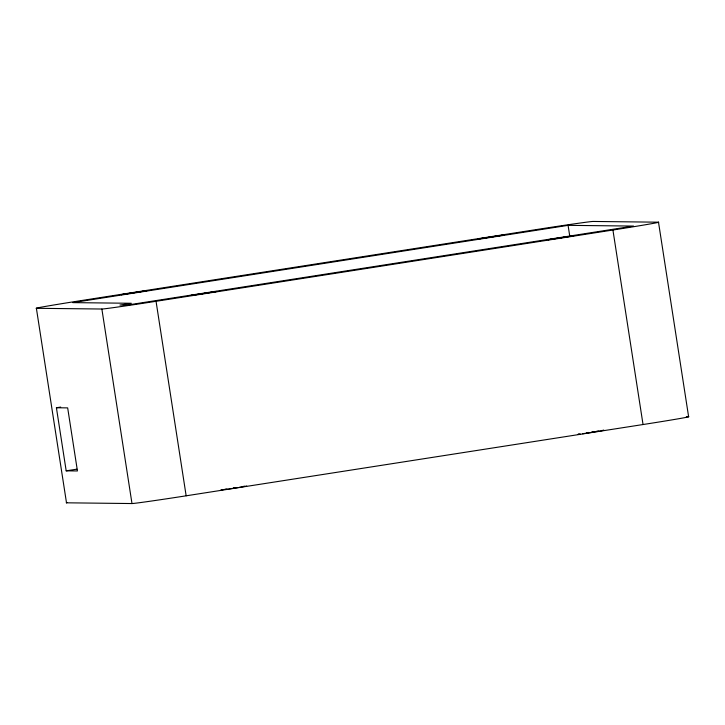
<?xml version="1.0" encoding="UTF-8"?>
<svg xmlns="http://www.w3.org/2000/svg" width="725" height="725" viewBox="0 0 725 725"><rect width="100%" height="100%" fill="white"/><g stroke="black" fill="none" stroke-linecap="round" stroke-linejoin="round"><path stroke-width="1.09" d="M222.095 489.756L220.917 490.028L223.218 489.765M246.699 486.058L239.332 487.336M578.197 434.248L579.221 434.039M600.971 430.877L603.979 430.269L601.678 430.532M224.759 489.293L226.436 489.013M600.137 431.013L596.448 431.62M238.326 487.499L229.453 488.868M586.57 432.807L588.782 432.453M592.126 432.308L595.442 431.783M568.083 225.348L72.718 302.624L131.325 303.277L119.933 305.053L126.812 305.134L633.559 226.073L568.083 225.348L569.796 236.45M36.386 308.297L101.872 309.022A50.659 0.707 -8.8 0 0 156.047 301.292L612.924 230.015A50.659 0.707 -8.8 0 0 658.499 222.185L688.614 416.703A50.659 0.707 -8.8 0 1 643.039 424.533L186.153 495.809A50.659 0.707 -8.8 0 1 131.986 503.549L66.501 502.815L36.386 308.297A50.659 0.707 -8.8 0 1 81.961 300.467L538.847 229.191A50.659 0.707 -8.8 0 1 593.014 221.451L658.499 222.185M56.414 407.758L67.67 407.885L77.439 470.96L66.183 470.833L56.414 407.758L60.692 407.087M66.183 470.833L76.868 469.166M591.591 432.018L593.286 431.756M591.274 432.435L582.628 433.731M233.622 487.862L235.317 487.608M596.53 431.275L598.433 430.994M225.502 489.448L228.366 489.031M243.029 486.466L244.561 486.248M580.335 434.048L578.043 434.32M686.357 416.685L688.614 416.703M612.924 230.015L643.039 424.533M156.047 301.292L186.153 495.809M101.872 309.022L131.986 503.549M66.501 502.815A50.659 0.707 -8.8 0 1 67.09 502.534M121.175 294.658L146.958 290.68L121.175 294.658M190.956 295.438L216.739 291.459L190.956 295.438M478.301 238.942L504.083 234.972L478.301 238.942M548.082 239.721L573.865 235.752L548.082 239.721"/></g></svg>
